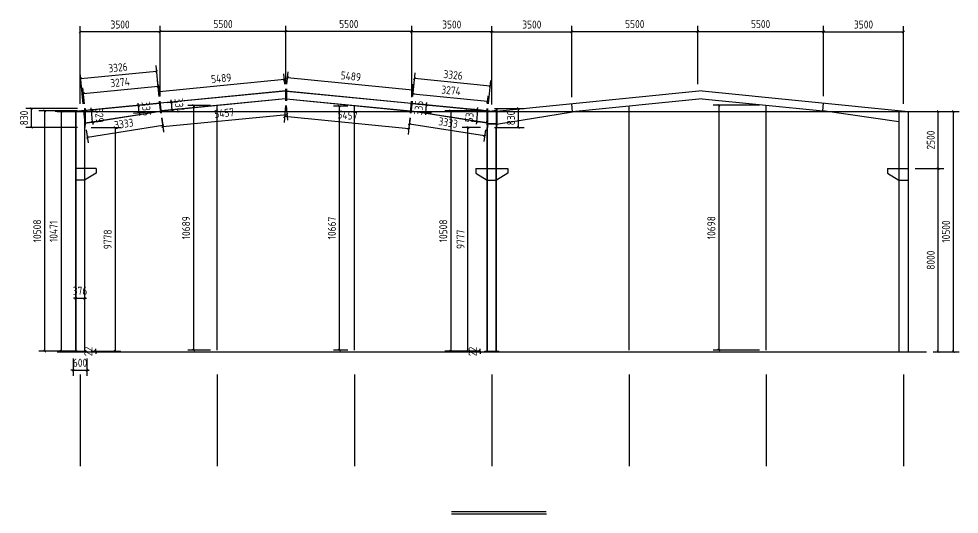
# Model space of a CAD drawing. Extents: x -125668 to 750753, y -248879 to 73241.
# Drawn here: x 344593 to 385701, y -248879 to -227226 of the extents above; entities that cross this region are included whole.
import ezdxf

# ---------------------------------------------------------------- set-up
doc = ezdxf.new("R2010")
doc.units = 0
doc.header["$LTSCALE"] = 1000
doc.header["$MEASUREMENT"] = 0
doc.layers.add('AXIS', color=3, linetype='Continuous')
doc.layers.add('DOTE', color=1, linetype='Continuous')
doc.styles.get("Standard").update_dxf_attribs({"font": 'gbenor.shx', "bigfont": 'gbcbig.shx'})
doc.dimstyles.get("Standard").update_dxf_attribs({"dimscale": 100, "dimtxt": 3.5, "dimasz": 1, "dimexe": 2.5, "dimexo": 3, "dimgap": 1.5, "dimtad": 1, "dimdec": 0, "dimzin": 0, "dimdsep": 46, "dimtxsty": 'Standard', "dimblk": 'ARCHTICK', "dimcen": 0.09, "dimadec": 0, "dimazin": 0, "dimtfac": 1, "dimtdec": 0, "dimtix": 1, "dimtmove": 2, "dimatfit": 3, "dimfxl": 1, "dimtolj": 1, "dimtzin": 0, "dimarcsym": 0})

# ---------------------------------------------------------------- blocks, each defined once
blk = doc.blocks.new('_ArchTick')
at = {"color": 0, "linetype": 'ByBlock', "const_width": 0.4}
blk.add_lwpolyline([(-0.5, -0.5), (0.5, 0.5)], dxfattribs=at)
blk = doc.blocks.new('*D303')
at = {"color": 0, "lineweight": -2}
for p, q in [((383769, -233776), (385033, -233776)), ((384783, -241776), (384783, -233776)), ((384569, -241776), (385033, -241776))]:
    blk.add_line(p, q, dxfattribs=at)
at = {"layer": 'Defpoints', "color": 0}
for p in [(383469, -233776), (384783, -233776), (384269, -241776)]:
    blk.add_point(p, dxfattribs=at)
at = {"color": 0, "lineweight": -2, "xscale": 100, "yscale": 100, "zscale": 100}
for p, rotation in [((384783, -233776), 90), ((384783, -241776), 270)]:
    blk.add_blockref('_ArchTick', p, dxfattribs=dict(at, rotation=rotation))
at = {"color": 0, "insert": (384458, -237776), "char_height": 350, "attachment_point": 5, "rotation": 90}
blk.add_mtext('\\A1;8000', dxfattribs=at)
blk = doc.blocks.new('*D304')
at = {"color": 0, "lineweight": -2}
for p, q in [((383769, -231276), (385033, -231276)), ((384783, -233776), (384783, -231276)), ((383769, -233776), (385033, -233776))]:
    blk.add_line(p, q, dxfattribs=at)
at = {"layer": 'Defpoints', "color": 0}
for p in [(383469, -231276), (384783, -231276), (383469, -233776)]:
    blk.add_point(p, dxfattribs=at)
at = {"color": 0, "lineweight": -2, "xscale": 100, "yscale": 100, "zscale": 100}
for p, rotation in [((384783, -231276), 90), ((384783, -233776), 270)]:
    blk.add_blockref('_ArchTick', p, dxfattribs=dict(at, rotation=rotation))
at = {"color": 0, "insert": (384458, -232526), "char_height": 350, "attachment_point": 5, "rotation": 90}
blk.add_mtext('\\A1;2500', dxfattribs=at)
blk = doc.blocks.new('*D298')
at = {"color": 0, "lineweight": -2}
for p, q in [((383769, -231276), (385701, -231276)), ((385451, -241776), (385451, -231276)), ((384569, -241776), (385701, -241776))]:
    blk.add_line(p, q, dxfattribs=at)
at = {"layer": 'Defpoints', "color": 0}
for p in [(383469, -231276), (385451, -231276), (384269, -241776)]:
    blk.add_point(p, dxfattribs=at)
at = {"color": 0, "lineweight": -2, "xscale": 100, "yscale": 100, "zscale": 100}
for p, rotation in [((385451, -231276), 90), ((385451, -241776), 270)]:
    blk.add_blockref('_ArchTick', p, dxfattribs=dict(at, rotation=rotation))
at = {"color": 0, "insert": (385126, -236526), "char_height": 350, "attachment_point": 5, "rotation": 90}
blk.add_mtext('\\A1;10500', dxfattribs=at)
blk = doc.blocks.new('*D299')
at = {"color": 0, "lineweight": -2}
for p, q in [((361769, -230646), (361769, -227551)), ((365269, -230976), (365269, -227551)), ((365269, -227801), (361769, -227801))]:
    blk.add_line(p, q, dxfattribs=at)
at = {"layer": 'Defpoints', "color": 0}
for p in [(361769, -227801), (361769, -230946), (365269, -231276)]:
    blk.add_point(p, dxfattribs=at)
at = {"color": 0, "lineweight": -2, "xscale": 100, "yscale": 100, "zscale": 100, "rotation": 180}
blk.add_blockref('_ArchTick', (361769, -227801), dxfattribs=at)
at = {"color": 0, "lineweight": -2, "xscale": 100, "yscale": 100, "zscale": 100}
blk.add_blockref('_ArchTick', (365269, -227801), dxfattribs=at)
at = {"color": 0, "insert": (363519, -227476), "char_height": 350, "attachment_point": 5}
blk.add_mtext('\\A1;3500', dxfattribs=at)
blk = doc.blocks.new('*D300')
at = {"color": 0, "lineweight": -2}
for p, q in [((356269, -230076), (356269, -227531)), ((361769, -230646), (361769, -227531)), ((361769, -227781), (356269, -227781))]:
    blk.add_line(p, q, dxfattribs=at)
at = {"layer": 'Defpoints', "color": 0}
for p in [(356269, -227781), (356269, -230376), (361769, -230946)]:
    blk.add_point(p, dxfattribs=at)
at = {"color": 0, "lineweight": -2, "xscale": 100, "yscale": 100, "zscale": 100, "rotation": 180}
blk.add_blockref('_ArchTick', (356269, -227781), dxfattribs=at)
at = {"color": 0, "lineweight": -2, "xscale": 100, "yscale": 100, "zscale": 100}
blk.add_blockref('_ArchTick', (361769, -227781), dxfattribs=at)
at = {"color": 0, "insert": (359019, -227456), "char_height": 350, "attachment_point": 5}
blk.add_mtext('\\A1;5500', dxfattribs=at)
blk = doc.blocks.new('*D301')
at = {"color": 0, "lineweight": -2}
for p, q in [((350769, -230614), (350769, -227531)), ((356269, -230076), (356269, -227531)), ((356269, -227781), (350769, -227781))]:
    blk.add_line(p, q, dxfattribs=at)
at = {"layer": 'Defpoints', "color": 0}
for p in [(350769, -227781), (356269, -230376), (350769, -230914)]:
    blk.add_point(p, dxfattribs=at)
at = {"color": 0, "lineweight": -2, "xscale": 100, "yscale": 100, "zscale": 100, "rotation": 180}
blk.add_blockref('_ArchTick', (350769, -227781), dxfattribs=at)
at = {"color": 0, "lineweight": -2, "xscale": 100, "yscale": 100, "zscale": 100}
blk.add_blockref('_ArchTick', (356269, -227781), dxfattribs=at)
at = {"color": 0, "insert": (353519, -227456), "char_height": 350, "attachment_point": 5}
blk.add_mtext('\\A1;5500', dxfattribs=at)
blk = doc.blocks.new('*D302')
at = {"color": 0, "lineweight": -2}
for p, q in [((347269, -230936), (347269, -227551)), ((350769, -230614), (350769, -227551)), ((350769, -227801), (347269, -227801))]:
    blk.add_line(p, q, dxfattribs=at)
at = {"layer": 'Defpoints', "color": 0}
for p in [(347269, -227801), (350769, -230914), (347269, -231236)]:
    blk.add_point(p, dxfattribs=at)
at = {"color": 0, "lineweight": -2, "xscale": 100, "yscale": 100, "zscale": 100, "rotation": 180}
blk.add_blockref('_ArchTick', (347269, -227801), dxfattribs=at)
at = {"color": 0, "lineweight": -2, "xscale": 100, "yscale": 100, "zscale": 100}
blk.add_blockref('_ArchTick', (350769, -227801), dxfattribs=at)
at = {"color": 0, "insert": (349019, -227476), "char_height": 350, "attachment_point": 5}
blk.add_mtext('\\A1;3500', dxfattribs=at)
blk = doc.blocks.new('*D294')
at = {"color": 0, "lineweight": -2}
for p, q in [((365269, -230976), (365269, -227551)), ((368769, -230646), (368769, -227551)), ((365269, -227801), (368769, -227801))]:
    blk.add_line(p, q, dxfattribs=at)
at = {"layer": 'Defpoints', "color": 0}
for p in [(368769, -227801), (368769, -230946), (365269, -231276)]:
    blk.add_point(p, dxfattribs=at)
at = {"color": 0, "lineweight": -2, "xscale": 100, "yscale": 100, "zscale": 100, "rotation": 180}
blk.add_blockref('_ArchTick', (365269, -227801), dxfattribs=at)
at = {"color": 0, "lineweight": -2, "xscale": 100, "yscale": 100, "zscale": 100}
blk.add_blockref('_ArchTick', (368769, -227801), dxfattribs=at)
at = {"color": 0, "insert": (367019, -227476), "char_height": 350, "attachment_point": 5}
blk.add_mtext('\\A1;3500', dxfattribs=at)
blk = doc.blocks.new('*D295')
at = {"color": 0, "lineweight": -2}
for p, q in [((368769, -230646), (368769, -227531)), ((374269, -230076), (374269, -227531)), ((368769, -227781), (374269, -227781))]:
    blk.add_line(p, q, dxfattribs=at)
at = {"layer": 'Defpoints', "color": 0}
for p in [(374269, -227781), (374269, -230376), (368769, -230946)]:
    blk.add_point(p, dxfattribs=at)
at = {"color": 0, "lineweight": -2, "xscale": 100, "yscale": 100, "zscale": 100, "rotation": 180}
blk.add_blockref('_ArchTick', (368769, -227781), dxfattribs=at)
at = {"color": 0, "lineweight": -2, "xscale": 100, "yscale": 100, "zscale": 100}
blk.add_blockref('_ArchTick', (374269, -227781), dxfattribs=at)
at = {"color": 0, "insert": (371519, -227456), "char_height": 350, "attachment_point": 5}
blk.add_mtext('\\A1;5500', dxfattribs=at)
blk = doc.blocks.new('*D296')
at = {"color": 0, "lineweight": -2}
for p, q in [((374269, -230076), (374269, -227531)), ((379769, -230606), (379769, -227531)), ((374269, -227781), (379769, -227781))]:
    blk.add_line(p, q, dxfattribs=at)
at = {"layer": 'Defpoints', "color": 0}
for p in [(379769, -227781), (374269, -230376), (379769, -230906)]:
    blk.add_point(p, dxfattribs=at)
at = {"color": 0, "lineweight": -2, "xscale": 100, "yscale": 100, "zscale": 100, "rotation": 180}
blk.add_blockref('_ArchTick', (374269, -227781), dxfattribs=at)
at = {"color": 0, "lineweight": -2, "xscale": 100, "yscale": 100, "zscale": 100}
blk.add_blockref('_ArchTick', (379769, -227781), dxfattribs=at)
at = {"color": 0, "insert": (377019, -227456), "char_height": 350, "attachment_point": 5}
blk.add_mtext('\\A1;5500', dxfattribs=at)
blk = doc.blocks.new('*D297')
at = {"color": 0, "lineweight": -2}
for p, q in [((379769, -230606), (379769, -227551)), ((383269, -230936), (383269, -227551)), ((379769, -227801), (383269, -227801))]:
    blk.add_line(p, q, dxfattribs=at)
at = {"layer": 'Defpoints', "color": 0}
for p in [(383269, -227801), (379769, -230906), (383269, -231236)]:
    blk.add_point(p, dxfattribs=at)
at = {"color": 0, "lineweight": -2, "xscale": 100, "yscale": 100, "zscale": 100, "rotation": 180}
blk.add_blockref('_ArchTick', (379769, -227801), dxfattribs=at)
at = {"color": 0, "lineweight": -2, "xscale": 100, "yscale": 100, "zscale": 100}
blk.add_blockref('_ArchTick', (383269, -227801), dxfattribs=at)
at = {"color": 0, "insert": (381519, -227476), "char_height": 350, "attachment_point": 5}
blk.add_mtext('\\A1;3500', dxfattribs=at)
blk = doc.blocks.new('*D305')
at = {"color": 0, "lineweight": -2}
for p, q in [((376969, -231008), (374941, -231008)), ((375191, -231008), (375191, -241706)), ((376969, -241706), (374941, -241706))]:
    blk.add_line(p, q, dxfattribs=at)
at = {"layer": 'Defpoints', "color": 0}
for p in [(377269, -231008), (375191, -241706), (377269, -241706)]:
    blk.add_point(p, dxfattribs=at)
at = {"color": 0, "lineweight": -2, "xscale": 100, "yscale": 100, "zscale": 100}
for p, rotation in [((375191, -231008), 90), ((375191, -241706), 270)]:
    blk.add_blockref('_ArchTick', p, dxfattribs=dict(at, rotation=rotation))
at = {"color": 0, "insert": (374866, -236357), "char_height": 350, "attachment_point": 5, "rotation": 90}
blk.add_mtext('\\A1;10698', dxfattribs=at)
blk = doc.blocks.new('*D310')
at = {"color": 0, "lineweight": -2}
for p, q in [((346781, -231283), (346188, -231283)), ((346438, -231283), (346438, -241754)), ((346781, -241754), (346188, -241754))]:
    blk.add_line(p, q, dxfattribs=at)
at = {"layer": 'Defpoints', "color": 0}
for p in [(347081, -231283), (346438, -241754), (347081, -241754)]:
    blk.add_point(p, dxfattribs=at)
at = {"color": 0, "lineweight": -2, "xscale": 100, "yscale": 100, "zscale": 100}
for p, rotation in [((346438, -231283), 90), ((346438, -241754), 270)]:
    blk.add_blockref('_ArchTick', p, dxfattribs=dict(at, rotation=rotation))
at = {"color": 0, "insert": (346113, -236519), "char_height": 350, "attachment_point": 5, "rotation": 90}
blk.add_mtext('\\A1;10471', dxfattribs=at)
blk = doc.blocks.new('*D311')
at = {"color": 0, "lineweight": -2}
for p, q in [((347157, -231246), (345471, -231246)), ((345721, -231246), (345721, -241754)), ((347157, -241754), (345471, -241754))]:
    blk.add_line(p, q, dxfattribs=at)
at = {"layer": 'Defpoints', "color": 0}
for p in [(347457, -231246), (345721, -241754), (347457, -241754)]:
    blk.add_point(p, dxfattribs=at)
at = {"color": 0, "lineweight": -2, "xscale": 100, "yscale": 100, "zscale": 100}
for p, rotation in [((345721, -231246), 90), ((345721, -241754), 270)]:
    blk.add_blockref('_ArchTick', p, dxfattribs=dict(at, rotation=rotation))
at = {"color": 0, "insert": (345396, -236500), "char_height": 350, "attachment_point": 5, "rotation": 90}
blk.add_mtext('\\A1;10508', dxfattribs=at)
blk = doc.blocks.new('*D312')
at = {"color": 0, "lineweight": -2}
for p, q in [((347081, -239271), (347081, -239191)), ((347457, -239271), (347457, -239191)), ((347081, -239441), (346981, -239441)), ((347081, -239441), (347457, -239441)), ((347457, -239441), (347557, -239441))]:
    blk.add_line(p, q, dxfattribs=at)
at = {"layer": 'Defpoints', "color": 0}
for p in [(347081, -239571), (347457, -239441), (347457, -239571)]:
    blk.add_point(p, dxfattribs=at)
at = {"color": 0, "lineweight": -2, "xscale": 100, "yscale": 100, "zscale": 100}
blk.add_blockref('_ArchTick', (347081, -239441), dxfattribs=at)
at = {"color": 0, "lineweight": -2, "xscale": 100, "yscale": 100, "zscale": 100, "rotation": 180}
blk.add_blockref('_ArchTick', (347457, -239441), dxfattribs=at)
at = {"color": 0, "insert": (347269, -239116), "char_height": 350, "attachment_point": 5}
blk.add_mtext('\\A1;376', dxfattribs=at)
blk = doc.blocks.new('*D313')
at = {"color": 0, "lineweight": -2}
for p, q in [((347757, -231976), (349053, -231976)), ((348803, -231976), (348803, -241754)), ((347757, -241754), (349053, -241754))]:
    blk.add_line(p, q, dxfattribs=at)
at = {"layer": 'Defpoints', "color": 0}
for p in [(347457, -231976), (347457, -241754), (348803, -241754)]:
    blk.add_point(p, dxfattribs=at)
at = {"color": 0, "lineweight": -2, "xscale": 100, "yscale": 100, "zscale": 100}
for p, rotation in [((348803, -231976), 90), ((348803, -241754), 270)]:
    blk.add_blockref('_ArchTick', p, dxfattribs=dict(at, rotation=rotation))
at = {"color": 0, "insert": (348478, -236865), "char_height": 350, "attachment_point": 5, "rotation": 90}
blk.add_mtext('\\A1;9778', dxfattribs=at)
blk = doc.blocks.new('*D314')
at = {"color": 0, "lineweight": -2}
for p, q in [((347957, -241754), (347957, -241654)), ((347869, -241754), (348207, -241754)), ((347869, -241776), (348207, -241776)), ((347957, -241754), (347957, -241776)), ((347957, -241776), (347957, -241876))]:
    blk.add_line(p, q, dxfattribs=at)
at = {"layer": 'Defpoints', "color": 0}
for p in [(347569, -241754), (347569, -241776), (347957, -241776)]:
    blk.add_point(p, dxfattribs=at)
at = {"color": 0, "lineweight": -2, "xscale": 100, "yscale": 100, "zscale": 100}
for p, rotation in [((347957, -241754), 270), ((347957, -241776), 90)]:
    blk.add_blockref('_ArchTick', p, dxfattribs=dict(at, rotation=rotation))
at = {"color": 0, "insert": (347632, -241765), "char_height": 350, "attachment_point": 5, "rotation": 90}
blk.add_mtext('\\A1;22', dxfattribs=at)
blk = doc.blocks.new('*D315')
at = {"color": 0, "lineweight": -2}
for p, q in [((364781, -231977), (363978, -231977)), ((364228, -241754), (364228, -231977)), ((364781, -241754), (363978, -241754))]:
    blk.add_line(p, q, dxfattribs=at)
at = {"layer": 'Defpoints', "color": 0}
for p in [(364228, -231977), (365081, -231977), (365081, -241754)]:
    blk.add_point(p, dxfattribs=at)
at = {"color": 0, "lineweight": -2, "xscale": 100, "yscale": 100, "zscale": 100}
for p, rotation in [((364228, -231977), 90), ((364228, -241754), 270)]:
    blk.add_blockref('_ArchTick', p, dxfattribs=dict(at, rotation=rotation))
at = {"color": 0, "insert": (363903, -236866), "char_height": 350, "attachment_point": 5, "rotation": 90}
blk.add_mtext('\\A1;9777', dxfattribs=at)
blk = doc.blocks.new('*D316')
at = {"color": 0, "lineweight": -2}
for p, q in [((364781, -231246), (363221, -231246)), ((363471, -231246), (363471, -241754)), ((364781, -241754), (363221, -241754))]:
    blk.add_line(p, q, dxfattribs=at)
at = {"layer": 'Defpoints', "color": 0}
for p in [(365081, -231246), (363471, -241754), (365081, -241754)]:
    blk.add_point(p, dxfattribs=at)
at = {"color": 0, "lineweight": -2, "xscale": 100, "yscale": 100, "zscale": 100}
for p, rotation in [((363471, -231246), 90), ((363471, -241754), 270)]:
    blk.add_blockref('_ArchTick', p, dxfattribs=dict(at, rotation=rotation))
at = {"color": 0, "insert": (363146, -236500), "char_height": 350, "attachment_point": 5, "rotation": 90}
blk.add_mtext('\\A1;10508', dxfattribs=at)
blk = doc.blocks.new('*D317')
at = {"color": 0, "lineweight": -2}
for p, q in [((364755, -241754), (364755, -241654)), ((364669, -241754), (364505, -241754)), ((364669, -241776), (364505, -241776)), ((364755, -241754), (364755, -241776)), ((364755, -241776), (364755, -241876))]:
    blk.add_line(p, q, dxfattribs=at)
at = {"layer": 'Defpoints', "color": 0}
for p in [(364755, -241776), (364969, -241754), (364969, -241776)]:
    blk.add_point(p, dxfattribs=at)
at = {"color": 0, "lineweight": -2, "xscale": 100, "yscale": 100, "zscale": 100}
for p, rotation in [((364755, -241754), 270), ((364755, -241776), 90)]:
    blk.add_blockref('_ArchTick', p, dxfattribs=dict(at, rotation=rotation))
at = {"color": 0, "insert": (364430, -241765), "char_height": 350, "attachment_point": 5, "rotation": 90}
blk.add_mtext('\\A1;22', dxfattribs=at)
blk = doc.blocks.new('*D318')
at = {"color": 0, "lineweight": -2}
for p, q in [((352969, -231017), (351982, -231017)), ((352232, -231017), (352232, -241706)), ((352969, -241706), (351982, -241706))]:
    blk.add_line(p, q, dxfattribs=at)
at = {"layer": 'Defpoints', "color": 0}
for p in [(353269, -231017), (352232, -241706), (353269, -241706)]:
    blk.add_point(p, dxfattribs=at)
at = {"color": 0, "lineweight": -2, "xscale": 100, "yscale": 100, "zscale": 100}
for p, rotation in [((352232, -231017), 90), ((352232, -241706), 270)]:
    blk.add_blockref('_ArchTick', p, dxfattribs=dict(at, rotation=rotation))
at = {"color": 0, "insert": (351907, -236362), "char_height": 350, "attachment_point": 5, "rotation": 90}
blk.add_mtext('\\A1;10689', dxfattribs=at)
blk = doc.blocks.new('*D319')
at = {"color": 0, "lineweight": -2}
for p, q in [((358969, -231039), (358353, -231039)), ((358603, -231039), (358603, -241706)), ((358969, -241706), (358353, -241706))]:
    blk.add_line(p, q, dxfattribs=at)
at = {"layer": 'Defpoints', "color": 0}
for p in [(359269, -231039), (358603, -241706), (359269, -241706)]:
    blk.add_point(p, dxfattribs=at)
at = {"color": 0, "lineweight": -2, "xscale": 100, "yscale": 100, "zscale": 100}
for p, rotation in [((358603, -231039), 90), ((358603, -241706), 270)]:
    blk.add_blockref('_ArchTick', p, dxfattribs=dict(at, rotation=rotation))
at = {"color": 0, "insert": (358278, -236373), "char_height": 350, "attachment_point": 5, "rotation": 90}
blk.add_mtext('\\A1;10667', dxfattribs=at)
blk = doc.blocks.new('*D320')
at = {"color": 0, "lineweight": -2}
for p, q in [((350453, -230953), (349577, -231039)), ((349826, -231015), (349816, -230915)), ((349859, -231348), (349826, -231015)), ((350486, -231287), (349610, -231372)), ((349859, -231348), (349868, -231448))]:
    blk.add_line(p, q, dxfattribs=at)
at = {"layer": 'Defpoints', "color": 0}
for p in [(349826, -231015), (350752, -230924), (350785, -231257)]:
    blk.add_point(p, dxfattribs=at)
at = {"color": 0, "lineweight": -2, "xscale": 100, "yscale": 100, "zscale": 100}
for p, rotation in [((349826, -231015), 275.5872439641884), ((349859, -231348), 95.58724396418839)]:
    blk.add_blockref('_ArchTick', p, dxfattribs=dict(at, rotation=rotation))
at = {"color": 0, "insert": (350166, -231150), "char_height": 350, "attachment_point": 5, "rotation": 275.5872}
blk.add_mtext('\\A1;335', dxfattribs=at)
blk = doc.blocks.new('*D321')
at = {"color": 0, "lineweight": -2}
for p, q in [((347740, -231219), (348015, -231192)), ((347766, -231216), (347756, -231117)), ((347818, -231743), (347766, -231216)), ((347792, -231745), (348067, -231718)), ((347818, -231743), (347827, -231842))]:
    blk.add_line(p, q, dxfattribs=at)
at = {"layer": 'Defpoints', "color": 0}
for p in [(347442, -231248), (347766, -231216), (347493, -231774)]:
    blk.add_point(p, dxfattribs=at)
at = {"color": 0, "lineweight": -2, "xscale": 100, "yscale": 100, "zscale": 100}
for p, rotation in [((347766, -231216), 275.5872439642132), ((347818, -231743), 95.58724396421323)]:
    blk.add_blockref('_ArchTick', p, dxfattribs=dict(at, rotation=rotation))
at = {"color": 0, "insert": (348115, -231448), "char_height": 350, "attachment_point": 5, "rotation": 275.5872}
blk.add_mtext('\\A1;529', dxfattribs=at)
blk = doc.blocks.new('*D322')
at = {"color": 0, "lineweight": -2}
for p, q in [((350723, -230625), (350590, -229269)), ((347412, -230949), (347280, -229593)), ((347304, -229842), (350614, -229518))]:
    blk.add_line(p, q, dxfattribs=at)
at = {"layer": 'Defpoints', "color": 0}
for p in [(350614, -229518), (350752, -230924), (347442, -231248)]:
    blk.add_point(p, dxfattribs=at)
at = {"color": 0, "lineweight": -2, "xscale": 100, "yscale": 100, "zscale": 100}
for p, rotation in [((347304, -229842), 185.5872439642046), ((350614, -229518), 5.587243964204641)]:
    blk.add_blockref('_ArchTick', p, dxfattribs=dict(at, rotation=rotation))
at = {"color": 0, "insert": (348928, -229356), "char_height": 350, "attachment_point": 5, "rotation": 5.5872}
blk.add_mtext('\\A1;3326', dxfattribs=at)
blk = doc.blocks.new('*D323')
at = {"color": 0, "lineweight": -2}
for p, q in [((347420, -230488), (350678, -230169)), ((350722, -230618), (350654, -229920)), ((347464, -230936), (347396, -230239))]:
    blk.add_line(p, q, dxfattribs=at)
at = {"layer": 'Defpoints', "color": 0}
for p in [(350678, -230169), (350751, -230916), (347493, -231235)]:
    blk.add_point(p, dxfattribs=at)
at = {"color": 0, "lineweight": -2, "xscale": 100, "yscale": 100, "zscale": 100}
for p, rotation in [((350678, -230169), 5.587243964204105), ((347420, -230488), 185.5872439642041)]:
    blk.add_blockref('_ArchTick', p, dxfattribs=dict(at, rotation=rotation))
at = {"color": 0, "insert": (349017, -230005), "char_height": 350, "attachment_point": 5, "rotation": 5.5872}
blk.add_mtext('\\A1;3274', dxfattribs=at)
blk = doc.blocks.new('*D324')
at = {"color": 0, "lineweight": -2}
for p, q in [((350832, -231562), (350921, -232127)), ((347540, -232079), (347628, -232644)), ((347590, -232397), (350882, -231880))]:
    blk.add_line(p, q, dxfattribs=at)
at = {"layer": 'Defpoints', "color": 0}
for p in [(350785, -231265), (347493, -231782), (350882, -231880)]:
    blk.add_point(p, dxfattribs=at)
at = {"color": 0, "lineweight": -2, "xscale": 100, "yscale": 100, "zscale": 100}
for p, rotation in [((350882, -231880), 8.924469409435797), ((347590, -232397), 188.9244694094358)]:
    blk.add_blockref('_ArchTick', p, dxfattribs=dict(at, rotation=rotation))
at = {"color": 0, "insert": (349185, -231817), "char_height": 350, "attachment_point": 5, "rotation": 8.9245}
blk.add_mtext('\\A1;3333', dxfattribs=at)
blk = doc.blocks.new('*D325')
at = {"color": 0, "lineweight": -2}
for p, q in [((356222, -230088), (356178, -229635)), ((350759, -230622), (350714, -230169)), ((356202, -229884), (350739, -230418))]:
    blk.add_line(p, q, dxfattribs=at)
at = {"layer": 'Defpoints', "color": 0}
for p in [(350739, -230418), (356251, -230386), (350788, -230921)]:
    blk.add_point(p, dxfattribs=at)
at = {"color": 0, "lineweight": -2, "xscale": 100, "yscale": 100, "zscale": 100}
for p, rotation in [((356202, -229884), 5.587243964204269), ((350739, -230418), 185.5872439642042)]:
    blk.add_blockref('_ArchTick', p, dxfattribs=dict(at, rotation=rotation))
at = {"color": 0, "insert": (353439, -229827), "char_height": 350, "attachment_point": 5, "rotation": 5.5872}
blk.add_mtext('\\A1;5489', dxfattribs=at)
blk = doc.blocks.new('*D326')
at = {"color": 0, "lineweight": -2}
for p, q in [((356280, -231020), (356342, -231653)), ((350887, -231935), (356318, -231404)), ((350850, -231552), (350911, -232184))]:
    blk.add_line(p, q, dxfattribs=at)
at = {"layer": 'Defpoints', "color": 0}
for p in [(356251, -230722), (350820, -231253), (356318, -231404)]:
    blk.add_point(p, dxfattribs=at)
at = {"color": 0, "lineweight": -2, "xscale": 100, "yscale": 100, "zscale": 100}
for p, rotation in [((356318, -231404), 5.586466334980857), ((350887, -231935), 185.5864663349809)]:
    blk.add_blockref('_ArchTick', p, dxfattribs=dict(at, rotation=rotation))
at = {"color": 0, "insert": (353571, -231346), "char_height": 350, "attachment_point": 5, "rotation": 5.5865}
blk.add_mtext('\\A1;5457', dxfattribs=at)
blk = doc.blocks.new('*D327')
at = {"color": 0, "lineweight": -2}
for p, q in [((351086, -230891), (351515, -230849)), ((351266, -230874), (351257, -230774)), ((351299, -231206), (351266, -230874)), ((351119, -231224), (351548, -231182)), ((351299, -231206), (351309, -231306))]:
    blk.add_line(p, q, dxfattribs=at)
at = {"layer": 'Defpoints', "color": 0}
for p in [(350788, -230921), (351266, -230874), (350820, -231253)]:
    blk.add_point(p, dxfattribs=at)
at = {"color": 0, "lineweight": -2, "xscale": 100, "yscale": 100, "zscale": 100}
for p, rotation in [((351266, -230874), 275.587243964207), ((351299, -231206), 95.587243964207)]:
    blk.add_blockref('_ArchTick', p, dxfattribs=dict(at, rotation=rotation))
at = {"color": 0, "insert": (351606, -231008), "char_height": 350, "attachment_point": 5, "rotation": 275.5872}
blk.add_mtext('\\A1;334', dxfattribs=at)
blk = doc.blocks.new('*D328')
at = {"color": 0, "lineweight": -2}
for p, q in [((356316, -230088), (356370, -229544)), ((356345, -229792), (361809, -230327)), ((361780, -230622), (361833, -230078))]:
    blk.add_line(p, q, dxfattribs=at)
at = {"layer": 'Defpoints', "color": 0}
for p in [(356287, -230386), (361809, -230327), (361750, -230921)]:
    blk.add_point(p, dxfattribs=at)
at = {"color": 0, "lineweight": -2, "xscale": 100, "yscale": 100, "zscale": 100}
for p, rotation in [((356345, -229792), 174.4127560357958), ((361809, -230327), 354.4127560357958)]:
    blk.add_blockref('_ArchTick', p, dxfattribs=dict(at, rotation=rotation))
at = {"color": 0, "insert": (359109, -229736), "char_height": 350, "attachment_point": 5, "rotation": 354.4128}
blk.add_mtext('\\A1;5489', dxfattribs=at)
blk = doc.blocks.new('*D329')
at = {"color": 0, "lineweight": -2}
for p, q in [((356258, -231020), (356186, -231752)), ((361642, -232034), (356211, -231503)), ((361689, -231552), (361617, -232283))]:
    blk.add_line(p, q, dxfattribs=at)
at = {"layer": 'Defpoints', "color": 0}
for p in [(356287, -230722), (361718, -231253), (356211, -231503)]:
    blk.add_point(p, dxfattribs=at)
at = {"color": 0, "lineweight": -2, "xscale": 100, "yscale": 100, "zscale": 100}
for p, rotation in [((356211, -231503), 174.4135336650192), ((361642, -232034), 354.4135336650191)]:
    blk.add_blockref('_ArchTick', p, dxfattribs=dict(at, rotation=rotation))
at = {"color": 0, "insert": (358958, -231445), "char_height": 350, "attachment_point": 5, "rotation": 354.4135}
blk.add_mtext('\\A1;5457', dxfattribs=at)
blk = doc.blocks.new('*D330')
at = {"color": 0, "lineweight": -2}
for p, q in [((364798, -231219), (364399, -231180)), ((364648, -231204), (364597, -231731)), ((364648, -231204), (364658, -231104)), ((364747, -231746), (364348, -231707)), ((364597, -231731), (364587, -231831))]:
    blk.add_line(p, q, dxfattribs=at)
at = {"layer": 'Defpoints', "color": 0}
for p in [(365097, -231248), (364597, -231731), (365045, -231775)]:
    blk.add_point(p, dxfattribs=at)
at = {"color": 0, "lineweight": -2, "xscale": 100, "yscale": 100, "zscale": 100}
for p, rotation in [((364648, -231204), 264.4127560357932), ((364597, -231731), 84.41275603579314)]:
    blk.add_blockref('_ArchTick', p, dxfattribs=dict(at, rotation=rotation))
at = {"color": 0, "insert": (364299, -231436), "char_height": 350, "attachment_point": 5, "rotation": 84.4128}
blk.add_mtext('\\A1;530', dxfattribs=at)
blk = doc.blocks.new('*D331')
at = {"color": 0, "lineweight": -2}
for p, q in [((362085, -230953), (362666, -231010)), ((362384, -231319), (362417, -230986)), ((362417, -230986), (362426, -230886)), ((362052, -231287), (362633, -231343)), ((362384, -231319), (362374, -231419))]:
    blk.add_line(p, q, dxfattribs=at)
at = {"layer": 'Defpoints', "color": 0}
for p in [(361786, -230924), (362417, -230986), (361754, -231257)]:
    blk.add_point(p, dxfattribs=at)
at = {"color": 0, "lineweight": -2, "xscale": 100, "yscale": 100, "zscale": 100}
for p, rotation in [((362417, -230986), 264.4127560357913), ((362384, -231319), 84.41275603579126)]:
    blk.add_blockref('_ArchTick', p, dxfattribs=dict(at, rotation=rotation))
at = {"color": 0, "insert": (362077, -231121), "char_height": 350, "attachment_point": 5, "rotation": 84.4128}
blk.add_mtext('\\A1;335', dxfattribs=at)
blk = doc.blocks.new('*D332')
at = {"color": 0, "lineweight": -2}
for p, q in [((361816, -230618), (361850, -230271)), ((365084, -230838), (361826, -230519)), ((365074, -230936), (365108, -230589))]:
    blk.add_line(p, q, dxfattribs=at)
at = {"layer": 'Defpoints', "color": 0}
for p in [(361826, -230519), (361787, -230916), (365045, -231235)]:
    blk.add_point(p, dxfattribs=at)
at = {"color": 0, "lineweight": -2, "xscale": 100, "yscale": 100, "zscale": 100}
for p, rotation in [((361826, -230519), 174.4127560357965), ((365084, -230838), 354.4127560357965)]:
    blk.add_blockref('_ArchTick', p, dxfattribs=dict(at, rotation=rotation))
at = {"color": 0, "insert": (363487, -230355), "char_height": 350, "attachment_point": 5, "rotation": 354.4128}
blk.add_mtext('\\A1;3274', dxfattribs=at)
blk = doc.blocks.new('*D333')
at = {"color": 0, "lineweight": -2}
for p, q in [((361706, -231562), (361626, -232073)), ((364957, -232344), (361665, -231826)), ((364999, -232080), (364918, -232591))]:
    blk.add_line(p, q, dxfattribs=at)
at = {"layer": 'Defpoints', "color": 0}
for p in [(361753, -231265), (361665, -231826), (365045, -231783)]:
    blk.add_point(p, dxfattribs=at)
at = {"color": 0, "lineweight": -2, "xscale": 100, "yscale": 100, "zscale": 100}
for p, rotation in [((361665, -231826), 171.0598913565281), ((364957, -232344), 351.0598913565281)]:
    blk.add_blockref('_ArchTick', p, dxfattribs=dict(at, rotation=rotation))
at = {"color": 0, "insert": (363361, -231764), "char_height": 350, "attachment_point": 5, "rotation": 351.0599}
blk.add_mtext('\\A1;3333', dxfattribs=at)
blk = doc.blocks.new('*D334')
at = {"color": 0, "lineweight": -2}
for p, q in [((361815, -230625), (361917, -229593)), ((365203, -230166), (361892, -229842)), ((365126, -230949), (365227, -229917))]:
    blk.add_line(p, q, dxfattribs=at)
at = {"layer": 'Defpoints', "color": 0}
for p in [(361892, -229842), (361786, -230924), (365097, -231248)]:
    blk.add_point(p, dxfattribs=at)
at = {"color": 0, "lineweight": -2, "xscale": 100, "yscale": 100, "zscale": 100}
for p, rotation in [((361892, -229842), 174.4127560357958), ((365203, -230166), 354.4127560357958)]:
    blk.add_blockref('_ArchTick', p, dxfattribs=dict(at, rotation=rotation))
at = {"color": 0, "insert": (363579, -229680), "char_height": 350, "attachment_point": 5, "rotation": 354.4128}
blk.add_mtext('\\A1;3326', dxfattribs=at)
blk = doc.blocks.new('*D335')
at = {"color": 0, "lineweight": -2}
for p, q in [((346969, -242076), (346969, -242834)), ((347569, -242076), (347569, -242834)), ((346969, -242584), (346869, -242584)), ((346969, -242584), (347569, -242584)), ((347569, -242584), (347669, -242584))]:
    blk.add_line(p, q, dxfattribs=at)
at = {"layer": 'Defpoints', "color": 0}
for p in [(346969, -241776), (347569, -241776), (347569, -242584)]:
    blk.add_point(p, dxfattribs=at)
at = {"color": 0, "lineweight": -2, "xscale": 100, "yscale": 100, "zscale": 100}
blk.add_blockref('_ArchTick', (346969, -242584), dxfattribs=at)
at = {"color": 0, "lineweight": -2, "xscale": 100, "yscale": 100, "zscale": 100, "rotation": 180}
blk.add_blockref('_ArchTick', (347569, -242584), dxfattribs=at)
at = {"color": 0, "insert": (347269, -242259), "char_height": 350, "attachment_point": 5}
blk.add_mtext('\\A1;600', dxfattribs=at)
blk = doc.blocks.new('*D336')
at = {"color": 0, "lineweight": -2}
for p, q in [((347157, -231146), (344897, -231146)), ((345147, -231976), (345147, -231146)), ((347157, -231976), (344897, -231976))]:
    blk.add_line(p, q, dxfattribs=at)
at = {"layer": 'Defpoints', "color": 0}
for p in [(345147, -231146), (347457, -231146), (347457, -231976)]:
    blk.add_point(p, dxfattribs=at)
at = {"color": 0, "lineweight": -2, "xscale": 100, "yscale": 100, "zscale": 100}
for p, rotation in [((345147, -231146), 90), ((345147, -231976), 270)]:
    blk.add_blockref('_ArchTick', p, dxfattribs=dict(at, rotation=rotation))
at = {"color": 0, "insert": (344822, -231561), "char_height": 350, "attachment_point": 5, "rotation": 90}
blk.add_mtext('\\A1;830', dxfattribs=at)
blk = doc.blocks.new('*D337')
at = {"color": 0, "lineweight": -2}
for p, q in [((365381, -231147), (366679, -231147)), ((366429, -231977), (366429, -231147)), ((365381, -231977), (366679, -231977))]:
    blk.add_line(p, q, dxfattribs=at)
at = {"layer": 'Defpoints', "color": 0}
for p in [(365081, -231147), (366429, -231147), (365081, -231977)]:
    blk.add_point(p, dxfattribs=at)
at = {"color": 0, "lineweight": -2, "xscale": 100, "yscale": 100, "zscale": 100}
for p, rotation in [((366429, -231147), 90), ((366429, -231977), 270)]:
    blk.add_blockref('_ArchTick', p, dxfattribs=dict(at, rotation=rotation))
at = {"color": 0, "insert": (366104, -231562), "char_height": 350, "attachment_point": 5, "rotation": 90}
blk.add_mtext('\\A1;830', dxfattribs=at)

msp = doc.modelspace()

# ---------------------------------------------------------------- linework, layer by layer
for p, q in [((356269.2, -230376.3), (350787.1, -230912.6)), ((356251.2, -230386.1), (350787.8, -230920.5)), ((356251.2, -230286.3), (356251.2, -230818)), ((356269.2, -230286.3), (356269.2, -230818)), ((356269.2, -230376.3), (361751.2, -230912.6)), ((356287.2, -230286.3), (356287.2, -230818)), ((356287.2, -230386.1), (361750.5, -230920.5)), ((374469.2, -230376.3), (365469.2, -231276.3)), ((374469.2, -230376.3), (383469.2, -231276.3)), ((350752, -230924), (347441.6, -231247.9)), ((350751.2, -230916.1), (347493.2, -231234.8)), ((350794.1, -231354), (350742.5, -230826.5)), ((350812, -231352.2), (350760.4, -230824.8)), ((350829.9, -231350.5), (350778.3, -230823)), ((356251.2, -230721.7), (350820.4, -231252.9)), ((356251.2, -230729.8), (350821.1, -231260.9)), ((353269.2, -241706.3), (353269.2, -231017)), ((356287.2, -230721.7), (361717.9, -231252.9)), ((356287.2, -230729.8), (361717.2, -231260.9)), ((361708.4, -231350.5), (361760, -230823)), ((361726.3, -231352.2), (361777.9, -230824.8)), ((361734.3, -231294.5), (361769.2, -230946.3)), ((361744.2, -231354), (361795.8, -230826.5)), ((361786.3, -230924), (365096.7, -231247.9)), ((361787.1, -230916.1), (365045.2, -231234.8)), ((368804, -231294.5), (368769.2, -230946.3)), ((374469.2, -230728), (368804, -231294.5)), ((374469.2, -230728), (379734.3, -231254.5)), ((377269.2, -241706.3), (377269.2, -231008)), ((379734.3, -231254.5), (379769.2, -230906.3)), ((347457.2, -231238.3), (347069.2, -231276.3)), ((347457.2, -231246.4), (347069.9, -231284.2)), ((347493.2, -231774.4), (347441.6, -231247.9)), ((347457.2, -231146.3), (347457.2, -231976.3)), ((347457.2, -231146.3), (347493.2, -231146.3)), ((347475.2, -231146.3), (347475.2, -231976.3)), ((347493.2, -231146.3), (347493.2, -231876.3)), ((347493.2, -231774.4), (350784.6, -231257.5)), ((347493.2, -231782.5), (350785.4, -231265.5)), ((359269.2, -241706.3), (359269.2, -231039)), ((365045.2, -231783.4), (361752.9, -231265.5)), ((365045.2, -231775.3), (361753.7, -231257.5)), ((365045.2, -231147.1), (365045.2, -231877.1)), ((365063.2, -231147.1), (365063.2, -231977.1)), ((365069.2, -231276.3), (365469.2, -231276.3)), ((365081.2, -231147.1), (365081.2, -231977.1)), ((365081.2, -231238.3), (365269.2, -231256.7)), ((365081.2, -231246.4), (365269.2, -231264.8)), ((365457.2, -231238.3), (365269.2, -231256.7)), ((365457.2, -231246.4), (365269.2, -231264.8)), ((365457.2, -231147.1), (365457.2, -231977.1)), ((365469.2, -231276.3), (365469.2, -231826.3)), ((365469.2, -231826.3), (368804, -231294.5)), ((365475.2, -231147.1), (365475.2, -231977.1)), ((365493.2, -231147.1), (365493.2, -231877.1)), ((371269.2, -241706.3), (371269.2, -231048)), ((383069.2, -231736.3), (379734.3, -231254.5)), ((383069.2, -231236.3), (383069.2, -231736.3)), ((365469.2, -231818.3), (365081.2, -231818.3)), ((365469.2, -231826.3), (365081.2, -231826.3)), ((347457.2, -231976.3), (347475.2, -231976.3)), ((347493.2, -231876.3), (347475.2, -231876.3)), ((365081.2, -231977.1), (365063.2, -231977.1)), ((365069.2, -241754.3), (365069.2, -231977.1)), ((365081.2, -241754.3), (365081.2, -231977.1)), ((365457.2, -241754.3), (365457.2, -231977.1)), ((365457.2, -231977.1), (365475.2, -231977.1)), ((365469.2, -241754.3), (365469.2, -231977.1)), ((347969.2, -233976.3), (347469.2, -234276.3)), ((364569.2, -233976.3), (365069.2, -234276.3)), ((365969.2, -233976.3), (365469.2, -234276.3)), ((382569.2, -233976.3), (383069.2, -234276.3)), ((346969.2, -241754.3), (347569.2, -241754.3)), ((346969.2, -241776.3), (346969.2, -241754.3)), ((346969.2, -241776.3), (347569.2, -241776.3)), ((347569.2, -241776.3), (347569.2, -241754.3)), ((364969.2, -241754.3), (365569.2, -241754.3)), ((364969.2, -241776.3), (364969.2, -241754.3)), ((364969.2, -241776.3), (365569.2, -241776.3)), ((365569.2, -241776.3), (365569.2, -241754.3)), ((367658.1, -248879.1), (363500.5, -248879.1))]:
    msp.add_line(p, q)
at = {"color": 3}
msp.add_line((365045.2, -231775.3), (365096.7, -231247.9), dxfattribs=at)
at = {"const_width": 50}
msp.add_lwpolyline([(363500.5, -248771.8), (367658.1, -248771.8)], dxfattribs=at)
at = {"layer": 'AXIS'}
for p, q in [((347269.2, -242776.3), (347269.2, -246776.3)), ((353269.2, -242776.3), (353269.2, -246776.3)), ((359269.2, -242776.3), (359269.2, -246776.3)), ((365269.2, -242776.3), (365269.2, -246776.3)), ((371269.2, -242776.3), (371269.2, -246776.3)), ((377269.2, -242776.3), (377269.2, -246776.3)), ((383269.2, -242776.3), (383269.2, -246776.3))]:
    msp.add_line(p, q, dxfattribs=at)
at = {"layer": 'DOTE'}
for p, q in [((346269.2, -231276.3), (384269.2, -231276.3)), ((347069.2, -231276.3), (347069.2, -241754.3)), ((347081.2, -231283.1), (347081.2, -241754.3)), ((383069.2, -231276.3), (383069.2, -241776.3)), ((383469.2, -231276.3), (383469.2, -241776.3)), ((347457.2, -231976.3), (347457.2, -241754.3)), ((347469.2, -231976.3), (347469.2, -241754.3)), ((347969.2, -233776.3), (347069.2, -233776.3)), ((347969.2, -233776.3), (347969.2, -233976.3)), ((364569.2, -233776.3), (364569.2, -233976.3)), ((364569.2, -233776.3), (365969.2, -233776.3)), ((365969.2, -233776.3), (365969.2, -233976.3)), ((382569.2, -233776.3), (382569.2, -233976.3)), ((382569.2, -233776.3), (383469.2, -233776.3)), ((347469.2, -234276.3), (347069.2, -234276.3)), ((365069.2, -234276.3), (365469.2, -234276.3)), ((383069.2, -234276.3), (383469.2, -234276.3)), ((346269.2, -241776.3), (384269.2, -241776.3))]:
    msp.add_line(p, q, dxfattribs=at)

# ---------------------------------------------------------------- dimensions: what is measured, and where the dimension line sits
for base, p1, p2, picture, middle in [((347269.2, -227800.8), (350769.2, -230914.3), (347269.2, -231236.3), '*D302', (349019.2, -227475.8)), ((350769.2, -227780.8), (356269.2, -230376.3), (350769.2, -230914.3), '*D301', (353519.2, -227455.8)), ((356269.2, -227780.8), (361769.2, -230946.3), (356269.2, -230376.3), '*D300', (359019.2, -227455.8)), ((361769.2, -227800.8), (365269.2, -231276.3), (361769.2, -230946.3), '*D299', (363519.2, -227475.8)), ((347457.2, -239440.9), (347081.2, -239571), (347457.2, -239571), '*D312', (347269.2, -239115.9))]:
    dim = msp.add_linear_dim(base=base, p1=p1, p2=p2, dimstyle='Standard')
    dim.commit()
    dim.dimension.update_dxf_attribs({"geometry": picture, "text_midpoint": middle})
for base, p1, p2, angle, picture, middle in [((368769.2, -227800.8), (365269.2, -231276.3), (368769.2, -230946.3), 180, '*D294', (367019.2, -227475.8)), ((374269.2, -227780.8), (368769.2, -230946.3), (374269.2, -230376.3), 180, '*D295', (371519.2, -227455.8)), ((379769.2, -227780.8), (374269.2, -230376.3), (379769.2, -230906.3), 180, '*D296', (377019.2, -227455.8)), ((383269.2, -227800.8), (379769.2, -230906.3), (383269.2, -231236.3), 180, '*D297', (381519.2, -227475.8)), ((352232.2, -241706.3), (353269.2, -231017), (353269.2, -241706.3), 90, '*D318', (351907.2, -236361.7)), ((358602.9, -241706.3), (359269.2, -231039), (359269.2, -241706.3), 90, '*D319', (358277.9, -236372.6)), ((375191, -241706.3), (377269.2, -231008), (377269.2, -241706.3), 90, '*D305', (374866, -236357.2)), ((345720.7, -241754.3), (347457.2, -231246.4), (347457.2, -241754.3), 90, '*D311', (345395.7, -236500.3)), ((346438.3, -241754.3), (347081.2, -231283.1), (347081.2, -241754.3), 90, '*D310', (346113.3, -236518.7)), ((363470.7, -241754.3), (365081.2, -231246.4), (365081.2, -241754.3), 90, '*D316', (363145.7, -236500.3)), ((384783.2, -231276.3), (383469.2, -233776.3), (383469.2, -231276.3), 90, '*D304', (384458.2, -232526.3)), ((385450.7, -231276.3), (384269.2, -241776.3), (383469.2, -231276.3), 90, '*D298', (385125.7, -236526.3)), ((364228.3, -231977.1), (365081.2, -241754.3), (365081.2, -231977.1), 90, '*D315', (363903.3, -236865.7)), ((384783.2, -233776.3), (384269.2, -241776.3), (383469.2, -233776.3), 90, '*D303', (384458.2, -237776.3)), ((347957.1, -241776.3), (347569.2, -241754.3), (347569.2, -241776.3), 90, '*D314', (347632.1, -241765.3)), ((364755.4, -241776.3), (364969.2, -241754.3), (364969.2, -241776.3), 90, '*D317', (364430.4, -241765.3))]:
    dim = msp.add_linear_dim(base=base, p1=p1, p2=p2, angle=angle, dimstyle='Standard')
    dim.commit()
    dim.dimension.update_dxf_attribs({"geometry": picture, "text_midpoint": middle})
at = {"color": 3}
for p1, p2, distance, picture, middle in [((347441.6, -231247.9), (350752, -230924), 1413.1, '*D322', (348927.6, -229356.1)), ((347493.2, -231234.8), (350751.2, -230916.1), 750.5, '*D323', (349017.5, -230005.1)), ((356251.2, -230386.1), (350787.8, -230920.5), -504.8, '*D325', (353438.7, -229827.5)), ((356287.2, -230386.1), (361750.5, -230920.5), 596.5, '*D328', (359108.5, -229736.2)), ((365096.7, -231247.9), (361786.3, -230924), -1087.4, '*D334', (363579, -229680.2)), ((365045.2, -231234.8), (361787.1, -230916.1), -398.5, '*D332', (363486.6, -230355.3)), ((350820.4, -231252.9), (350787.8, -230920.5), -480.9, '*D327', (351606.2, -231008.3)), ((350784.6, -231257.5), (350752, -230924), 930.3, '*D320', (350165.9, -231149.7)), ((350820.4, -231252.9), (356251.2, -230721.7), -685.8, '*D326', (353570.9, -231346.4)), ((361717.9, -231252.9), (356287.2, -230721.7), 785.1, '*D329', (358957.8, -231445.3)), ((361753.7, -231257.5), (361786.3, -230924), -633.4, '*D331', (362076.9, -231120.8)), ((365096.7, -231247.9), (365045.2, -231775.3), -450.6, '*D330', (364299, -231436.1)), ((347457.2, -231976.3), (347457.2, -231146.3), 2309.9, '*D336', (344822.2, -231561.3)), ((347493.2, -231774.4), (347441.6, -231247.9), -326.1, '*D321', (348115.4, -231447.7)), ((347493.2, -231782.5), (350785.4, -231265.5), -622, '*D324', (349185.4, -231817.4)), ((365045.2, -231783.4), (361752.9, -231265.5), 567.1, '*D333', (363361.4, -231763.6)), ((365081.2, -231977.1), (365081.2, -231147.1), -1348.2, '*D337', (366104.4, -231562.1))]:
    dim = msp.add_aligned_dim(p1=p1, p2=p2, distance=distance, dimstyle='Standard', dxfattribs=at)
    dim.commit()
    dim.dimension.update_dxf_attribs({"geometry": picture, "text_midpoint": middle})
dim = msp.add_aligned_dim(p1=(347457.2, -231976.3), p2=(347457.2, -241754.3), distance=1345.9, dimstyle='Standard')
dim.commit()
dim.dimension.update_dxf_attribs({"geometry": '*D313', "text_midpoint": (348478, -236865.3)})
dim = msp.add_linear_dim(base=(347569.2, -242584.3), p1=(346969.2, -241776.3), p2=(347569.2, -241776.3), dimstyle='Standard', dxfattribs=at)
dim.commit()
dim.dimension.update_dxf_attribs({"geometry": '*D335', "text_midpoint": (347269.2, -242259.3)})

doc.saveas('drawing.dxf')
